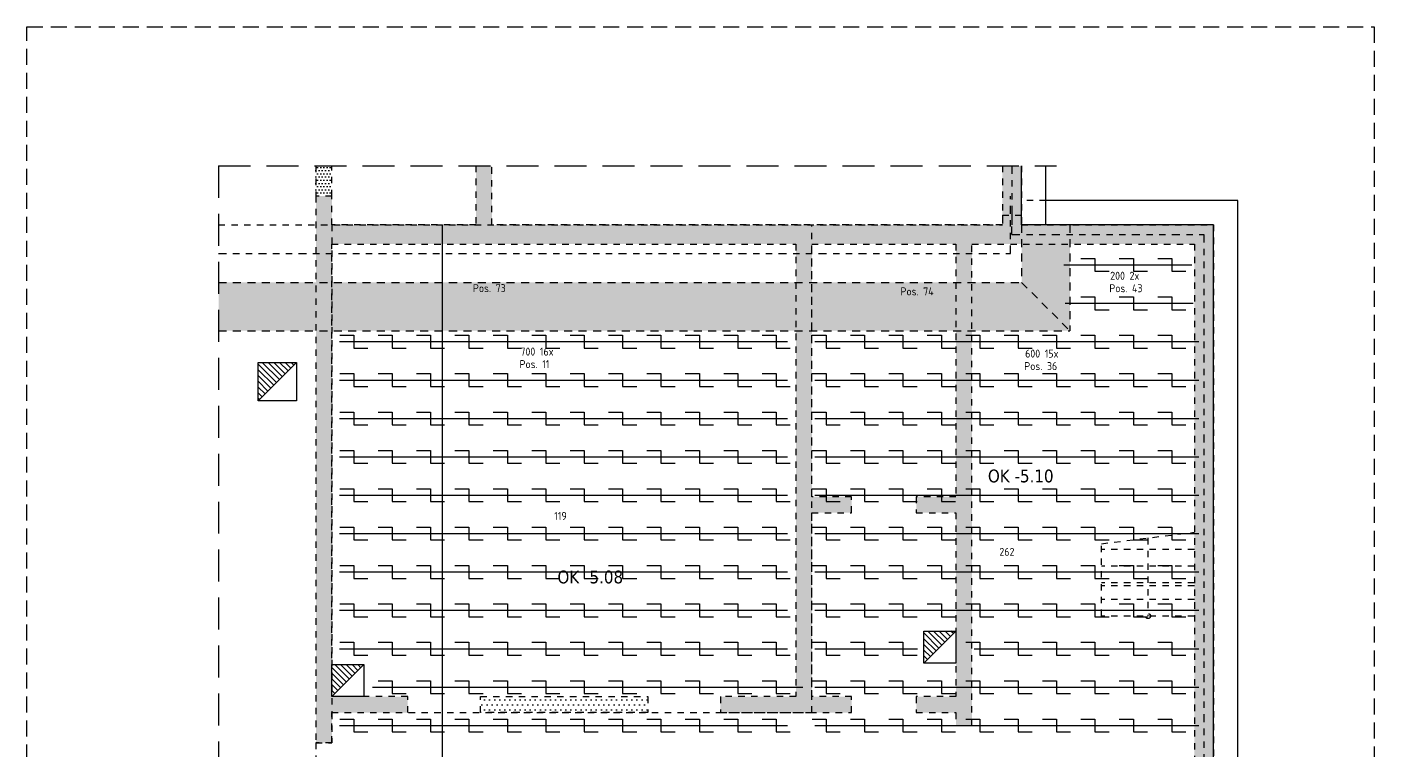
# Model space of a CAD drawing. Extents: x -28 to 85, y -37 to 54.
# Drawn here: x -11.56 to 9.48, y -26.85 to -15.55 of the extents above; entities that cross this region are included whole.
import ezdxf

# ---------------------------------------------------------------- set-up
doc = ezdxf.new("R2010")
doc.units = 0
doc.header["$LTSCALE"] = 0.5
for name, pattern in [('AUSGEZOGEN', [1000.01, 1000, 0.01]), ('DIVIDE2', [0.625, 0.25, -0.125, 0, -0.125, 0, -0.125]), ('DOT', [0.175, 0.05, -0.125]), ('GESTRICHELTX2', [1.5, 1, -0.5]), ('HIDDEN2', [0.187, 0.125, -0.062]), ('PUNKT', [0.175, 0.05, -0.125]), ('STRICHLINIE', [0.75, 0.5, -0.25]), ('VERDECKT', [0.375, 0.25, -0.125])]:
    doc.linetypes.add(name, pattern=pattern)
for name, color, linetype in [('AFB', 7, 'Continuous'), ('AFU', 7, 'Continuous'), ('BETON', 7, 'Continuous'), ('Brüstung 2.UG', 7, 'Continuous'), ('DETAIL', 7, 'Continuous'), ('DRUEBER', 7, 'Continuous'), ('grau_dunkel', 7, 'Continuous'), ('grau_hell', 7, 'Continuous'), ('HILFE', 7, 'Continuous'), ('OBJEKT', 7, 'Continuous'), ('RND', 7, 'Continuous'), ('SCHRAFF', 7, 'Continuous'), ('VERDECKT', 7, 'Continuous'), ('Versprung oberseitig', 7, 'Continuous')]:
    doc.layers.add(name, color=color, linetype=linetype)
doc.layers.add('NOPLOT', color=7, linetype='Continuous', plot=False)
doc.styles.add('helv', font='tahoma.ttf')
doc.styles.add('txt', font='isocp.shx')
doc.linetypes.add('AFU_50L', pattern='A,0.75,["/",Standard,S=0.2,R=0,X=-0.01,Y=-0.1],0.07,["/",Standard,S=0.2,R=0,X=-0.01,Y=-0.1],0.75', length=1.57)
pattern_1 = [(135, (-12.14193, -35.75439), (-0.04490128, -0.04490128), [])]
pattern_2 = [(0, (-13.30616, -48.92539), (0.0396875, 0.079375), [0, -0.079375])]

msp = doc.modelspace()

# ---------------------------------------------------------------- hatches: boundary and pattern name
at = {"layer": 'Brüstung 2.UG', "linetype": 'DOT'}
h = msp.add_hatch(dxfattribs=at)
h.set_pattern_fill('DOTS', color=102, scale=0.8, double=1)
h.set_pattern_definition([(0, (-113.85044, 452.20788), (0.025, 0.05), [0, -0.05])])
h.paths.add_polyline_path([(-6.80113, -17.71834), (-7.05113, -17.71834), (-7.05113, -18.19101), (-6.80113, -18.19101)])
at = {"layer": 'grau_dunkel', "linetype": 'AUSGEZOGEN'}
h = msp.add_hatch(dxfattribs=at)
h.set_pattern_fill('ANSI31', color=171, scale=0.02, angle=90, style=0, double=1)
h.set_pattern_definition(pattern_1)
h.paths.add_polyline_path([(-7.35113, -20.79101), (-7.95113, -20.79101), (-7.95113, -21.39101)])
h = msp.add_hatch(dxfattribs=at)
h.set_pattern_fill('ANSI31', color=171, scale=0.02, angle=90, style=0, double=1)
h.set_pattern_definition(pattern_1)
h.paths.add_polyline_path([(2.94887, -24.99101), (2.44887, -24.99101), (2.44887, -25.49101)])
h = msp.add_hatch(dxfattribs=at)
h.set_pattern_fill('ANSI31', color=171, scale=0.02, angle=90, style=0, double=1)
h.set_pattern_definition(pattern_1)
h.paths.add_polyline_path([(-6.30113, -25.51601), (-6.80113, -25.51601), (-6.80113, -26.01601)])
at = {"layer": 'grau_hell'}
h = msp.add_hatch(color=9, dxfattribs=at)
h.paths.add_polyline_path([(3.97387, -19.54101), (4.72887, -20.29601), (4.72887, -18.64101), (3.97387, -18.64101)])
h.paths.add_polyline_path([(-8.571, -19.54101), (-8.571, -20.29601), (4.72887, -20.29601), (3.97387, -19.54101)])
at = {"layer": 'SCHRAFF', "linetype": 'AUSGEZOGEN'}
h = msp.add_hatch(dxfattribs=at)
h.set_pattern_fill('DOTS', scale=0.05, double=1)
h.set_pattern_definition(pattern_2)
h.paths.add_polyline_path([(3.97387, -17.71834), (3.67387, -17.71834), (3.67387, -18.64101), (-4.30113, -18.64101), (-4.30113, -17.71834), (-4.55113, -17.71834), (-4.55113, -18.64101), (-6.80113, -18.64101), (-6.80113, -18.19101), (-7.05113, -18.19101), (-7.05113, -26.73601), (-6.80113, -26.73601), (-6.80113, -26.26601), (-5.61613, -26.26601), (-5.61613, -26.01601), (-6.80113, -26.01601), (-6.80113, -18.94101), (0.44887, -18.94101), (0.44887, -26.01601), (-0.73113, -26.01601), (-0.73113, -26.26601), (1.31887, -26.26601), (1.31887, -26.01601), (0.69887, -26.01601), (0.69887, -23.14101), (1.31887, -23.14101), (1.31887, -22.89101), (0.69887, -22.89101), (0.69887, -18.94101), (2.94887, -18.94101), (2.94887, -22.89101), (2.32887, -22.89101), (2.32887, -23.14101), (2.94887, -23.14101), (2.94887, -26.01601), (2.32887, -26.01601), (2.32887, -26.26601), (2.94887, -26.26601), (2.94887, -26.46601), (3.19887, -26.46601), (3.19887, -18.94101), (6.67387, -18.94101), (6.67387, -28.11601), (3.19887, -28.11601), (3.19887, -27.96601), (2.94887, -27.96601), (2.94887, -29.36601), (3.19887, -29.36601), (3.19887, -28.36601), (6.67387, -28.36601), (6.67387, -33.19101), (3.19887, -33.19101), (3.19887, -32.39101), (2.94887, -32.39101), (2.94887, -33.59101), (3.19887, -33.59101), (3.19887, -33.44101), (6.67387, -33.44101), (6.67387, -34.23691), (6.97387, -34.23691), (6.97387, -18.64101), (3.97387, -18.64101)])
h = msp.add_hatch(dxfattribs=at)
h.set_pattern_fill('DOTS', scale=0.05, double=1)
h.set_pattern_definition(pattern_2)
h.paths.add_polyline_path([(-1.86613, -26.01601), (-4.48113, -26.01601), (-4.48113, -26.26601), (-1.86613, -26.26601)])

# ---------------------------------------------------------------- linework, layer by layer
at = {"layer": 'AFB', "color": 1, "linetype": 'DIVIDE2'}
for p, q in [((3.82387, -17.71834), (3.82387, -18.49101)), ((3.79887, -19.09101), (3.79887, -18.19101)), ((3.82387, -18.79101), (3.82387, -18.64101)), ((3.82387, -18.79101), (6.82387, -18.79101)), ((6.82387, -18.79101), (6.82387, -34.23691)), ((-8.571, -19.09101), (3.79887, -19.09101))]:
    msp.add_line(p, q, dxfattribs=at)
at = {"layer": 'AFU', "color": 1, "linetype": 'AUSGEZOGEN'}
msp.add_line((3.82387, -18.34101), (3.82387, -18.64101), dxfattribs=at)
at = {"layer": 'AFU', "color": 8, "linetype": 'AFU_50L'}
msp.add_line((-5.07613, -18.64101), (-5.07613, -34.23691), dxfattribs=at)
at = {"layer": 'BETON', "color": 6, "linetype": 'AUSGEZOGEN'}
for p, q in [((3.97387, -18.64101), (3.97387, -17.71834)), ((6.97387, -18.64101), (3.97387, -18.64101)), ((6.97387, -34.23691), (6.97387, -18.64101))]:
    msp.add_line(p, q, dxfattribs=at)
for points in [[(-7.95113, -20.79101), (-7.35113, -20.79101), (-7.35113, -21.39101), (-7.95113, -21.39101)], [(2.44887, -24.99101), (2.94887, -24.99101), (2.94887, -25.49101), (2.44887, -25.49101)], [(-6.80113, -25.51601), (-6.30113, -25.51601), (-6.30113, -26.01601), (-6.80113, -26.01601)]]:
    msp.add_lwpolyline(points, close=True, dxfattribs=at)
at = {"layer": 'Brüstung 2.UG', "color": 102, "linetype": 'DOT'}
for p, q in [((-7.05113, -17.71834), (-7.05113, -18.19101)), ((-6.80113, -18.19101), (-6.80113, -17.71834))]:
    msp.add_line(p, q, dxfattribs=at)
at = {"layer": 'DETAIL', "color": 102, "linetype": 'STRICHLINIE'}
msp.add_lwpolyline([(-11.56469, -36.76474), (-11.56469, -15.54678), (9.48098, -15.54678), (9.48098, -36.76474)], close=True, dxfattribs=at)
at = {"layer": 'DRUEBER', "color": 7, "linetype": 'PUNKT', "lineweight": -2}
for p, q in [((-4.55113, -17.71834), (-4.55113, -18.64101)), ((-4.30113, -18.64101), (-4.30113, -17.71834)), ((3.67387, -17.71834), (3.67387, -18.64101)), ((-6.80113, -18.19101), (-7.05113, -18.19101)), ((-7.05113, -18.19101), (-7.05113, -26.73601)), ((-6.80113, -18.64101), (-6.80113, -18.19101)), ((-4.55113, -18.64101), (-6.80113, -18.64101)), ((3.67387, -18.64101), (-4.30113, -18.64101)), ((-6.80113, -26.01601), (-6.80113, -18.94101)), ((-6.80113, -18.94101), (0.44887, -18.94101)), ((0.44887, -18.94101), (0.44887, -26.01601)), ((0.69887, -22.89101), (0.69887, -18.94101)), ((0.69887, -18.94101), (2.94887, -18.94101)), ((2.94887, -18.94101), (2.94887, -22.89101)), ((3.19887, -26.46601), (3.19887, -18.94101)), ((3.19887, -18.94101), (6.67387, -18.94101)), ((6.67387, -18.94101), (6.67387, -28.11601)), ((1.31887, -22.89101), (0.69887, -22.89101)), ((1.31887, -23.14101), (1.31887, -22.89101)), ((2.94887, -22.89101), (2.32887, -22.89101)), ((2.32887, -22.89101), (2.32887, -23.14101)), ((0.69887, -26.01601), (0.69887, -23.14101)), ((0.69887, -23.14101), (1.31887, -23.14101)), ((2.32887, -23.14101), (2.94887, -23.14101)), ((2.94887, -23.14101), (2.94887, -26.01601)), ((-5.61613, -26.01601), (-6.80113, -26.01601)), ((-5.61613, -26.26601), (-5.61613, -26.01601)), ((0.44887, -26.01601), (-0.73113, -26.01601)), ((-0.73113, -26.01601), (-0.73113, -26.26601)), ((1.31887, -26.01601), (0.69887, -26.01601)), ((1.31887, -26.26601), (1.31887, -26.01601)), ((2.94887, -26.01601), (2.32887, -26.01601)), ((2.32887, -26.01601), (2.32887, -26.26601)), ((-6.80113, -26.73601), (-6.80113, -26.26601)), ((-6.80113, -26.26601), (-5.61613, -26.26601)), ((-0.73113, -26.26601), (1.31887, -26.26601)), ((2.32887, -26.26601), (2.94887, -26.26601)), ((2.94887, -26.26601), (2.94887, -26.46601)), ((2.94887, -26.46601), (3.19887, -26.46601)), ((-7.05113, -26.73601), (-6.80113, -26.73601))]:
    msp.add_line(p, q, dxfattribs=at)
at = {"layer": 'DRUEBER', "color": 7, "linetype": 'HIDDEN2'}
msp.add_line((4.35387, -18.26101), (3.97387, -18.26101), dxfattribs=at)
at = {"layer": 'DRUEBER', "color": 7, "linetype": 'PUNKT'}
for p, q in [((5.22387, -23.62503), (6.67387, -23.44598)), ((5.94887, -23.53551), (5.94887, -24.75598)), ((5.22387, -24.75598), (5.22387, -23.62503))]:
    msp.add_line(p, q, dxfattribs=at)
at = {"layer": 'DRUEBER', "color": 7, "linetype": 'DOT'}
for p, q in [((6.67387, -23.716), (5.22387, -23.716)), ((6.67387, -23.976), (5.22387, -23.976)), ((6.67387, -24.23599), (5.22387, -24.23599)), ((6.67387, -24.28551), (5.22387, -24.28551)), ((6.67387, -24.49599), (5.22387, -24.49599)), ((6.67387, -24.75598), (5.22387, -24.75598))]:
    msp.add_line(p, q, dxfattribs=at)
at = {"layer": 'DRUEBER', "color": 7, "linetype": 'PUNKT', "lineweight": -2}
msp.add_lwpolyline([(3.97387, -17.71834), (3.97387, -18.64101), (6.97387, -18.64101), (6.97387, -34.23691)], dxfattribs=at)
msp.add_lwpolyline([(-4.48113, -26.01601), (-1.86613, -26.01601), (-1.86613, -26.26601), (-4.48113, -26.26601)], close=True, dxfattribs=at)
at = {"layer": 'DRUEBER', "color": 7, "linetype": 'PUNKT'}
msp.add_circle((5.94887, -24.75598), 0.04, dxfattribs=at)
at = {"layer": 'grau_dunkel', "color": 171, "linetype": 'AUSGEZOGEN'}
for p, q in [((-7.35113, -20.79101), (-7.95113, -21.39101)), ((2.44887, -25.49101), (2.94887, -24.99101)), ((-6.80113, -26.01601), (-6.30113, -25.51601))]:
    msp.add_line(p, q, dxfattribs=at)
at = {"layer": 'HILFE', "color": 102, "linetype": 'GESTRICHELTX2'}
for q in [(4.51849, -17.71834), (-8.571, -34.23691)]:
    msp.add_line((-8.571, -17.71834), q, dxfattribs=at)
at = {"layer": 'OBJEKT', "color": 7, "linetype": 'AUSGEZOGEN'}
for p, q in [((4.35387, -18.64101), (4.35387, -17.71834)), ((7.35387, -18.26101), (4.35387, -18.26101)), ((7.35387, -34.23691), (7.35387, -18.26101))]:
    msp.add_line(p, q, dxfattribs=at)
at = {"layer": 'RND', "color": 1, "linetype": 'AUSGEZOGEN'}
for points in [[(4.63632, -19.26671), (6.63632, -19.26671)], [(4.9008, -19.16671), (5.1208, -19.16671), (5.1208, -19.36671), (5.3408, -19.36671)], [(5.5008, -19.16671), (5.7208, -19.16671), (5.7208, -19.36671), (5.9408, -19.36671)], [(6.1008, -19.16671), (6.3208, -19.16671), (6.3208, -19.36671), (6.5408, -19.36671)], [(4.9008, -19.76671), (5.1208, -19.76671), (5.1208, -19.96671), (5.3408, -19.96671)], [(5.5008, -19.76671), (5.7208, -19.76671), (5.7208, -19.96671), (5.9408, -19.96671)], [(6.1008, -19.76671), (6.3208, -19.76671), (6.3208, -19.96671), (6.5408, -19.96671)], [(4.65545, -19.86671), (6.65545, -19.86671)], [(-6.67901, -20.36671), (-6.45901, -20.36671), (-6.45901, -20.56671), (-6.23901, -20.56671)], [(-6.07901, -20.36671), (-5.85901, -20.36671), (-5.85901, -20.56671), (-5.63901, -20.56671)], [(-5.47901, -20.36671), (-5.25901, -20.36671), (-5.25901, -20.56671), (-5.03901, -20.56671)], [(-4.87901, -20.36671), (-4.65901, -20.36671), (-4.65901, -20.56671), (-4.43901, -20.56671)], [(-4.27901, -20.36671), (-4.05901, -20.36671), (-4.05901, -20.56671), (-3.83901, -20.56671)], [(-3.67901, -20.36671), (-3.45901, -20.36671), (-3.45901, -20.56671), (-3.23901, -20.56671)], [(-3.07901, -20.36671), (-2.85901, -20.36671), (-2.85901, -20.56671), (-2.63901, -20.56671)], [(-2.47901, -20.36671), (-2.25901, -20.36671), (-2.25901, -20.56671), (-2.03901, -20.56671)], [(-1.87901, -20.36671), (-1.65901, -20.36671), (-1.65901, -20.56671), (-1.43901, -20.56671)], [(-1.27901, -20.36671), (-1.05901, -20.36671), (-1.05901, -20.56671), (-0.83901, -20.56671)], [(-0.67901, -20.36671), (-0.45901, -20.36671), (-0.45901, -20.56671), (-0.23901, -20.56671)], [(-0.07901, -20.36671), (0.14099, -20.36671), (0.14099, -20.56671), (0.36099, -20.56671)], [(0.7008, -20.36671), (0.9208, -20.36671), (0.9208, -20.56671), (1.1408, -20.56671)], [(1.3008, -20.36671), (1.5208, -20.36671), (1.5208, -20.56671), (1.7408, -20.56671)], [(1.9008, -20.36671), (2.1208, -20.36671), (2.1208, -20.56671), (2.3408, -20.56671)], [(2.5008, -20.36671), (2.7208, -20.36671), (2.7208, -20.56671), (2.9408, -20.56671)], [(3.1008, -20.36671), (3.3208, -20.36671), (3.3208, -20.56671), (3.5408, -20.56671)], [(3.7008, -20.36671), (3.9208, -20.36671), (3.9208, -20.56671), (4.1408, -20.56671)], [(4.3008, -20.36671), (4.5208, -20.36671), (4.5208, -20.56671), (4.7408, -20.56671)], [(4.9008, -20.36671), (5.1208, -20.36671), (5.1208, -20.56671), (5.3408, -20.56671)], [(5.5008, -20.36671), (5.7208, -20.36671), (5.7208, -20.56671), (5.9408, -20.56671)], [(6.1008, -20.36671), (6.3208, -20.36671), (6.3208, -20.56671), (6.5408, -20.56671)], [(-6.68194, -20.46671), (0.31806, -20.46671)], [(0.74553, -20.46671), (6.74553, -20.46671)], [(-6.67901, -20.96671), (-6.45901, -20.96671), (-6.45901, -21.16671), (-6.23901, -21.16671)], [(-6.07901, -20.96671), (-5.85901, -20.96671), (-5.85901, -21.16671), (-5.63901, -21.16671)], [(-5.47901, -20.96671), (-5.25901, -20.96671), (-5.25901, -21.16671), (-5.03901, -21.16671)], [(-4.87901, -20.96671), (-4.65901, -20.96671), (-4.65901, -21.16671), (-4.43901, -21.16671)], [(-4.27901, -20.96671), (-4.05901, -20.96671), (-4.05901, -21.16671), (-3.83901, -21.16671)], [(-3.67901, -20.96671), (-3.45901, -20.96671), (-3.45901, -21.16671), (-3.23901, -21.16671)], [(-3.07901, -20.96671), (-2.85901, -20.96671), (-2.85901, -21.16671), (-2.63901, -21.16671)], [(-2.47901, -20.96671), (-2.25901, -20.96671), (-2.25901, -21.16671), (-2.03901, -21.16671)], [(-1.87901, -20.96671), (-1.65901, -20.96671), (-1.65901, -21.16671), (-1.43901, -21.16671)], [(-1.27901, -20.96671), (-1.05901, -20.96671), (-1.05901, -21.16671), (-0.83901, -21.16671)], [(-0.67901, -20.96671), (-0.45901, -20.96671), (-0.45901, -21.16671), (-0.23901, -21.16671)], [(-0.07901, -20.96671), (0.14099, -20.96671), (0.14099, -21.16671), (0.36099, -21.16671)], [(0.7008, -20.96671), (0.9208, -20.96671), (0.9208, -21.16671), (1.1408, -21.16671)], [(1.3008, -20.96671), (1.5208, -20.96671), (1.5208, -21.16671), (1.7408, -21.16671)], [(1.9008, -20.96671), (2.1208, -20.96671), (2.1208, -21.16671), (2.3408, -21.16671)], [(2.5008, -20.96671), (2.7208, -20.96671), (2.7208, -21.16671), (2.9408, -21.16671)], [(3.1008, -20.96671), (3.3208, -20.96671), (3.3208, -21.16671), (3.5408, -21.16671)], [(3.7008, -20.96671), (3.9208, -20.96671), (3.9208, -21.16671), (4.1408, -21.16671)], [(4.3008, -20.96671), (4.5208, -20.96671), (4.5208, -21.16671), (4.7408, -21.16671)], [(4.9008, -20.96671), (5.1208, -20.96671), (5.1208, -21.16671), (5.3408, -21.16671)], [(5.5008, -20.96671), (5.7208, -20.96671), (5.7208, -21.16671), (5.9408, -21.16671)], [(6.1008, -20.96671), (6.3208, -20.96671), (6.3208, -21.16671), (6.5408, -21.16671)], [(-6.68194, -21.06671), (0.31806, -21.06671)], [(0.74553, -21.06671), (6.74553, -21.06671)], [(-6.68194, -21.66671), (0.31806, -21.66671)], [(-6.67901, -21.56671), (-6.45901, -21.56671), (-6.45901, -21.76671), (-6.23901, -21.76671)], [(-6.07901, -21.56671), (-5.85901, -21.56671), (-5.85901, -21.76671), (-5.63901, -21.76671)], [(-5.47901, -21.56671), (-5.25901, -21.56671), (-5.25901, -21.76671), (-5.03901, -21.76671)], [(-4.87901, -21.56671), (-4.65901, -21.56671), (-4.65901, -21.76671), (-4.43901, -21.76671)], [(-4.27901, -21.56671), (-4.05901, -21.56671), (-4.05901, -21.76671), (-3.83901, -21.76671)], [(-3.67901, -21.56671), (-3.45901, -21.56671), (-3.45901, -21.76671), (-3.23901, -21.76671)], [(-3.07901, -21.56671), (-2.85901, -21.56671), (-2.85901, -21.76671), (-2.63901, -21.76671)], [(-2.47901, -21.56671), (-2.25901, -21.56671), (-2.25901, -21.76671), (-2.03901, -21.76671)], [(-1.87901, -21.56671), (-1.65901, -21.56671), (-1.65901, -21.76671), (-1.43901, -21.76671)], [(-1.27901, -21.56671), (-1.05901, -21.56671), (-1.05901, -21.76671), (-0.83901, -21.76671)], [(-0.67901, -21.56671), (-0.45901, -21.56671), (-0.45901, -21.76671), (-0.23901, -21.76671)], [(-0.07901, -21.56671), (0.14099, -21.56671), (0.14099, -21.76671), (0.36099, -21.76671)], [(0.7008, -21.56671), (0.9208, -21.56671), (0.9208, -21.76671), (1.1408, -21.76671)], [(0.74553, -21.66671), (6.74553, -21.66671)], [(1.3008, -21.56671), (1.5208, -21.56671), (1.5208, -21.76671), (1.7408, -21.76671)], [(1.9008, -21.56671), (2.1208, -21.56671), (2.1208, -21.76671), (2.3408, -21.76671)], [(2.5008, -21.56671), (2.7208, -21.56671), (2.7208, -21.76671), (2.9408, -21.76671)], [(3.1008, -21.56671), (3.3208, -21.56671), (3.3208, -21.76671), (3.5408, -21.76671)], [(3.7008, -21.56671), (3.9208, -21.56671), (3.9208, -21.76671), (4.1408, -21.76671)], [(4.3008, -21.56671), (4.5208, -21.56671), (4.5208, -21.76671), (4.7408, -21.76671)], [(4.9008, -21.56671), (5.1208, -21.56671), (5.1208, -21.76671), (5.3408, -21.76671)], [(5.5008, -21.56671), (5.7208, -21.56671), (5.7208, -21.76671), (5.9408, -21.76671)], [(6.1008, -21.56671), (6.3208, -21.56671), (6.3208, -21.76671), (6.5408, -21.76671)], [(-6.68194, -22.26671), (0.31806, -22.26671)], [(-6.67901, -22.16671), (-6.45901, -22.16671), (-6.45901, -22.36671), (-6.23901, -22.36671)], [(-6.07901, -22.16671), (-5.85901, -22.16671), (-5.85901, -22.36671), (-5.63901, -22.36671)], [(-5.47901, -22.16671), (-5.25901, -22.16671), (-5.25901, -22.36671), (-5.03901, -22.36671)], [(-4.87901, -22.16671), (-4.65901, -22.16671), (-4.65901, -22.36671), (-4.43901, -22.36671)], [(-4.27901, -22.16671), (-4.05901, -22.16671), (-4.05901, -22.36671), (-3.83901, -22.36671)], [(-3.67901, -22.16671), (-3.45901, -22.16671), (-3.45901, -22.36671), (-3.23901, -22.36671)], [(-3.07901, -22.16671), (-2.85901, -22.16671), (-2.85901, -22.36671), (-2.63901, -22.36671)], [(-2.47901, -22.16671), (-2.25901, -22.16671), (-2.25901, -22.36671), (-2.03901, -22.36671)], [(-1.87901, -22.16671), (-1.65901, -22.16671), (-1.65901, -22.36671), (-1.43901, -22.36671)], [(-1.27901, -22.16671), (-1.05901, -22.16671), (-1.05901, -22.36671), (-0.83901, -22.36671)], [(-0.67901, -22.16671), (-0.45901, -22.16671), (-0.45901, -22.36671), (-0.23901, -22.36671)], [(-0.07901, -22.16671), (0.14099, -22.16671), (0.14099, -22.36671), (0.36099, -22.36671)], [(0.7008, -22.16671), (0.9208, -22.16671), (0.9208, -22.36671), (1.1408, -22.36671)], [(0.74553, -22.26671), (6.74553, -22.26671)], [(1.3008, -22.16671), (1.5208, -22.16671), (1.5208, -22.36671), (1.7408, -22.36671)], [(1.9008, -22.16671), (2.1208, -22.16671), (2.1208, -22.36671), (2.3408, -22.36671)], [(2.5008, -22.16671), (2.7208, -22.16671), (2.7208, -22.36671), (2.9408, -22.36671)], [(3.1008, -22.16671), (3.3208, -22.16671), (3.3208, -22.36671), (3.5408, -22.36671)], [(3.7008, -22.16671), (3.9208, -22.16671), (3.9208, -22.36671), (4.1408, -22.36671)], [(4.3008, -22.16671), (4.5208, -22.16671), (4.5208, -22.36671), (4.7408, -22.36671)], [(4.9008, -22.16671), (5.1208, -22.16671), (5.1208, -22.36671), (5.3408, -22.36671)], [(5.5008, -22.16671), (5.7208, -22.16671), (5.7208, -22.36671), (5.9408, -22.36671)], [(6.1008, -22.16671), (6.3208, -22.16671), (6.3208, -22.36671), (6.5408, -22.36671)], [(-6.68194, -22.86671), (0.31806, -22.86671)], [(-6.67901, -22.76671), (-6.45901, -22.76671), (-6.45901, -22.96671), (-6.23901, -22.96671)], [(-6.07901, -22.76671), (-5.85901, -22.76671), (-5.85901, -22.96671), (-5.63901, -22.96671)], [(-5.47901, -22.76671), (-5.25901, -22.76671), (-5.25901, -22.96671), (-5.03901, -22.96671)], [(-4.87901, -22.76671), (-4.65901, -22.76671), (-4.65901, -22.96671), (-4.43901, -22.96671)], [(-4.27901, -22.76671), (-4.05901, -22.76671), (-4.05901, -22.96671), (-3.83901, -22.96671)], [(-3.67901, -22.76671), (-3.45901, -22.76671), (-3.45901, -22.96671), (-3.23901, -22.96671)], [(-3.07901, -22.76671), (-2.85901, -22.76671), (-2.85901, -22.96671), (-2.63901, -22.96671)], [(-2.47901, -22.76671), (-2.25901, -22.76671), (-2.25901, -22.96671), (-2.03901, -22.96671)], [(-1.87901, -22.76671), (-1.65901, -22.76671), (-1.65901, -22.96671), (-1.43901, -22.96671)], [(-1.27901, -22.76671), (-1.05901, -22.76671), (-1.05901, -22.96671), (-0.83901, -22.96671)], [(-0.67901, -22.76671), (-0.45901, -22.76671), (-0.45901, -22.96671), (-0.23901, -22.96671)], [(-0.07901, -22.76671), (0.14099, -22.76671), (0.14099, -22.96671), (0.36099, -22.96671)], [(0.7008, -22.76671), (0.9208, -22.76671), (0.9208, -22.96671), (1.1408, -22.96671)], [(0.74553, -22.86671), (6.74553, -22.86671)], [(1.3008, -22.76671), (1.5208, -22.76671), (1.5208, -22.96671), (1.7408, -22.96671)], [(1.9008, -22.76671), (2.1208, -22.76671), (2.1208, -22.96671), (2.3408, -22.96671)], [(2.5008, -22.76671), (2.7208, -22.76671), (2.7208, -22.96671), (2.9408, -22.96671)], [(3.1008, -22.76671), (3.3208, -22.76671), (3.3208, -22.96671), (3.5408, -22.96671)], [(3.7008, -22.76671), (3.9208, -22.76671), (3.9208, -22.96671), (4.1408, -22.96671)], [(4.3008, -22.76671), (4.5208, -22.76671), (4.5208, -22.96671), (4.7408, -22.96671)], [(4.9008, -22.76671), (5.1208, -22.76671), (5.1208, -22.96671), (5.3408, -22.96671)], [(5.5008, -22.76671), (5.7208, -22.76671), (5.7208, -22.96671), (5.9408, -22.96671)], [(6.1008, -22.76671), (6.3208, -22.76671), (6.3208, -22.96671), (6.5408, -22.96671)], [(-6.68194, -23.46671), (0.31806, -23.46671)], [(-6.67901, -23.36671), (-6.45901, -23.36671), (-6.45901, -23.56671), (-6.23901, -23.56671)], [(-6.07901, -23.36671), (-5.85901, -23.36671), (-5.85901, -23.56671), (-5.63901, -23.56671)], [(-5.47901, -23.36671), (-5.25901, -23.36671), (-5.25901, -23.56671), (-5.03901, -23.56671)], [(-4.87901, -23.36671), (-4.65901, -23.36671), (-4.65901, -23.56671), (-4.43901, -23.56671)], [(-4.27901, -23.36671), (-4.05901, -23.36671), (-4.05901, -23.56671), (-3.83901, -23.56671)], [(-3.67901, -23.36671), (-3.45901, -23.36671), (-3.45901, -23.56671), (-3.23901, -23.56671)], [(-3.07901, -23.36671), (-2.85901, -23.36671), (-2.85901, -23.56671), (-2.63901, -23.56671)], [(-2.47901, -23.36671), (-2.25901, -23.36671), (-2.25901, -23.56671), (-2.03901, -23.56671)], [(-1.87901, -23.36671), (-1.65901, -23.36671), (-1.65901, -23.56671), (-1.43901, -23.56671)], [(-1.27901, -23.36671), (-1.05901, -23.36671), (-1.05901, -23.56671), (-0.83901, -23.56671)], [(-0.67901, -23.36671), (-0.45901, -23.36671), (-0.45901, -23.56671), (-0.23901, -23.56671)], [(-0.07901, -23.36671), (0.14099, -23.36671), (0.14099, -23.56671), (0.36099, -23.56671)], [(0.7008, -23.36671), (0.9208, -23.36671), (0.9208, -23.56671), (1.1408, -23.56671)], [(0.74553, -23.46671), (6.74553, -23.46671)], [(1.3008, -23.36671), (1.5208, -23.36671), (1.5208, -23.56671), (1.7408, -23.56671)], [(1.9008, -23.36671), (2.1208, -23.36671), (2.1208, -23.56671), (2.3408, -23.56671)], [(2.5008, -23.36671), (2.7208, -23.36671), (2.7208, -23.56671), (2.9408, -23.56671)], [(3.1008, -23.36671), (3.3208, -23.36671), (3.3208, -23.56671), (3.5408, -23.56671)], [(3.7008, -23.36671), (3.9208, -23.36671), (3.9208, -23.56671), (4.1408, -23.56671)], [(4.3008, -23.36671), (4.5208, -23.36671), (4.5208, -23.56671), (4.7408, -23.56671)], [(4.9008, -23.36671), (5.1208, -23.36671), (5.1208, -23.56671), (5.3408, -23.56671)], [(5.5008, -23.36671), (5.7208, -23.36671), (5.7208, -23.56671), (5.9408, -23.56671)], [(6.1008, -23.36671), (6.3208, -23.36671), (6.3208, -23.56671), (6.5408, -23.56671)], [(-6.67901, -23.96671), (-6.45901, -23.96671), (-6.45901, -24.16671), (-6.23901, -24.16671)], [(-6.07901, -23.96671), (-5.85901, -23.96671), (-5.85901, -24.16671), (-5.63901, -24.16671)], [(-5.47901, -23.96671), (-5.25901, -23.96671), (-5.25901, -24.16671), (-5.03901, -24.16671)], [(-4.87901, -23.96671), (-4.65901, -23.96671), (-4.65901, -24.16671), (-4.43901, -24.16671)], [(-4.27901, -23.96671), (-4.05901, -23.96671), (-4.05901, -24.16671), (-3.83901, -24.16671)], [(-3.67901, -23.96671), (-3.45901, -23.96671), (-3.45901, -24.16671), (-3.23901, -24.16671)], [(-3.07901, -23.96671), (-2.85901, -23.96671), (-2.85901, -24.16671), (-2.63901, -24.16671)], [(-2.47901, -23.96671), (-2.25901, -23.96671), (-2.25901, -24.16671), (-2.03901, -24.16671)], [(-1.87901, -23.96671), (-1.65901, -23.96671), (-1.65901, -24.16671), (-1.43901, -24.16671)], [(-1.27901, -23.96671), (-1.05901, -23.96671), (-1.05901, -24.16671), (-0.83901, -24.16671)], [(-0.67901, -23.96671), (-0.45901, -23.96671), (-0.45901, -24.16671), (-0.23901, -24.16671)], [(-0.07901, -23.96671), (0.14099, -23.96671), (0.14099, -24.16671), (0.36099, -24.16671)], [(0.7008, -23.96671), (0.9208, -23.96671), (0.9208, -24.16671), (1.1408, -24.16671)], [(1.3008, -23.96671), (1.5208, -23.96671), (1.5208, -24.16671), (1.7408, -24.16671)], [(1.9008, -23.96671), (2.1208, -23.96671), (2.1208, -24.16671), (2.3408, -24.16671)], [(2.5008, -23.96671), (2.7208, -23.96671), (2.7208, -24.16671), (2.9408, -24.16671)], [(3.1008, -23.96671), (3.3208, -23.96671), (3.3208, -24.16671), (3.5408, -24.16671)], [(3.7008, -23.96671), (3.9208, -23.96671), (3.9208, -24.16671), (4.1408, -24.16671)], [(4.3008, -23.96671), (4.5208, -23.96671), (4.5208, -24.16671), (4.7408, -24.16671)], [(4.9008, -23.96671), (5.1208, -23.96671), (5.1208, -24.16671), (5.3408, -24.16671)], [(5.5008, -23.96671), (5.7208, -23.96671), (5.7208, -24.16671), (5.9408, -24.16671)], [(6.1008, -23.96671), (6.3208, -23.96671), (6.3208, -24.16671), (6.5408, -24.16671)], [(-6.68194, -24.06671), (0.31806, -24.06671)], [(0.74553, -24.06671), (6.74553, -24.06671)], [(-6.67901, -24.56671), (-6.45901, -24.56671), (-6.45901, -24.76671), (-6.23901, -24.76671)], [(-6.07901, -24.56671), (-5.85901, -24.56671), (-5.85901, -24.76671), (-5.63901, -24.76671)], [(-5.47901, -24.56671), (-5.25901, -24.56671), (-5.25901, -24.76671), (-5.03901, -24.76671)], [(-4.87901, -24.56671), (-4.65901, -24.56671), (-4.65901, -24.76671), (-4.43901, -24.76671)], [(-4.27901, -24.56671), (-4.05901, -24.56671), (-4.05901, -24.76671), (-3.83901, -24.76671)], [(-3.67901, -24.56671), (-3.45901, -24.56671), (-3.45901, -24.76671), (-3.23901, -24.76671)], [(-3.07901, -24.56671), (-2.85901, -24.56671), (-2.85901, -24.76671), (-2.63901, -24.76671)], [(-2.47901, -24.56671), (-2.25901, -24.56671), (-2.25901, -24.76671), (-2.03901, -24.76671)], [(-1.87901, -24.56671), (-1.65901, -24.56671), (-1.65901, -24.76671), (-1.43901, -24.76671)], [(-1.27901, -24.56671), (-1.05901, -24.56671), (-1.05901, -24.76671), (-0.83901, -24.76671)], [(-0.67901, -24.56671), (-0.45901, -24.56671), (-0.45901, -24.76671), (-0.23901, -24.76671)], [(-0.07901, -24.56671), (0.14099, -24.56671), (0.14099, -24.76671), (0.36099, -24.76671)], [(0.7008, -24.56671), (0.9208, -24.56671), (0.9208, -24.76671), (1.1408, -24.76671)], [(1.3008, -24.56671), (1.5208, -24.56671), (1.5208, -24.76671), (1.7408, -24.76671)], [(1.9008, -24.56671), (2.1208, -24.56671), (2.1208, -24.76671), (2.3408, -24.76671)], [(2.5008, -24.56671), (2.7208, -24.56671), (2.7208, -24.76671), (2.9408, -24.76671)], [(3.1008, -24.56671), (3.3208, -24.56671), (3.3208, -24.76671), (3.5408, -24.76671)], [(3.7008, -24.56671), (3.9208, -24.56671), (3.9208, -24.76671), (4.1408, -24.76671)], [(4.3008, -24.56671), (4.5208, -24.56671), (4.5208, -24.76671), (4.7408, -24.76671)], [(4.9008, -24.56671), (5.1208, -24.56671), (5.1208, -24.76671), (5.3408, -24.76671)], [(5.5008, -24.56671), (5.7208, -24.56671), (5.7208, -24.76671), (5.9408, -24.76671)], [(6.1008, -24.56671), (6.3208, -24.56671), (6.3208, -24.76671), (6.5408, -24.76671)], [(-6.68194, -24.66671), (0.31806, -24.66671)], [(0.74553, -24.66671), (6.74553, -24.66671)], [(-6.67901, -25.16671), (-6.45901, -25.16671), (-6.45901, -25.36671), (-6.23901, -25.36671)], [(-6.07901, -25.16671), (-5.85901, -25.16671), (-5.85901, -25.36671), (-5.63901, -25.36671)], [(-5.47901, -25.16671), (-5.25901, -25.16671), (-5.25901, -25.36671), (-5.03901, -25.36671)], [(-4.87901, -25.16671), (-4.65901, -25.16671), (-4.65901, -25.36671), (-4.43901, -25.36671)], [(-4.27901, -25.16671), (-4.05901, -25.16671), (-4.05901, -25.36671), (-3.83901, -25.36671)], [(-3.67901, -25.16671), (-3.45901, -25.16671), (-3.45901, -25.36671), (-3.23901, -25.36671)], [(-3.07901, -25.16671), (-2.85901, -25.16671), (-2.85901, -25.36671), (-2.63901, -25.36671)], [(-2.47901, -25.16671), (-2.25901, -25.16671), (-2.25901, -25.36671), (-2.03901, -25.36671)], [(-1.87901, -25.16671), (-1.65901, -25.16671), (-1.65901, -25.36671), (-1.43901, -25.36671)], [(-1.27901, -25.16671), (-1.05901, -25.16671), (-1.05901, -25.36671), (-0.83901, -25.36671)], [(-0.67901, -25.16671), (-0.45901, -25.16671), (-0.45901, -25.36671), (-0.23901, -25.36671)], [(-0.07901, -25.16671), (0.14099, -25.16671), (0.14099, -25.36671), (0.36099, -25.36671)], [(0.7008, -25.16671), (0.9208, -25.16671), (0.9208, -25.36671), (1.1408, -25.36671)], [(1.3008, -25.16671), (1.5208, -25.16671), (1.5208, -25.36671), (1.7408, -25.36671)], [(1.9008, -25.16671), (2.1208, -25.16671), (2.1208, -25.36671), (2.3408, -25.36671)], [(3.1008, -25.16671), (3.3208, -25.16671), (3.3208, -25.36671), (3.5408, -25.36671)], [(3.7008, -25.16671), (3.9208, -25.16671), (3.9208, -25.36671), (4.1408, -25.36671)], [(4.3008, -25.16671), (4.5208, -25.16671), (4.5208, -25.36671), (4.7408, -25.36671)], [(4.9008, -25.16671), (5.1208, -25.16671), (5.1208, -25.36671), (5.3408, -25.36671)], [(5.5008, -25.16671), (5.7208, -25.16671), (5.7208, -25.36671), (5.9408, -25.36671)], [(6.1008, -25.16671), (6.3208, -25.16671), (6.3208, -25.36671), (6.5408, -25.36671)], [(-6.68194, -25.26671), (0.31806, -25.26671)], [(0.74553, -25.26671), (2.34822, -25.26671)], [(3.23279, -25.26671), (6.74553, -25.26671)], [(-6.16501, -25.86671), (0.55646, -25.86671)], [(-6.07901, -25.76671), (-5.85901, -25.76671), (-5.85901, -25.96671), (-5.63901, -25.96671)], [(-5.47901, -25.76671), (-5.25901, -25.76671), (-5.25901, -25.96671), (-5.03901, -25.96671)], [(-4.87901, -25.76671), (-4.65901, -25.76671), (-4.65901, -25.96671), (-4.43901, -25.96671)], [(-4.27901, -25.76671), (-4.05901, -25.76671), (-4.05901, -25.96671), (-3.83901, -25.96671)], [(-3.67901, -25.76671), (-3.45901, -25.76671), (-3.45901, -25.96671), (-3.23901, -25.96671)], [(-3.07901, -25.76671), (-2.85901, -25.76671), (-2.85901, -25.96671), (-2.63901, -25.96671)], [(-2.47901, -25.76671), (-2.25901, -25.76671), (-2.25901, -25.96671), (-2.03901, -25.96671)], [(-1.87901, -25.76671), (-1.65901, -25.76671), (-1.65901, -25.96671), (-1.43901, -25.96671)], [(-1.27901, -25.76671), (-1.05901, -25.76671), (-1.05901, -25.96671), (-0.83901, -25.96671)], [(-0.67901, -25.76671), (-0.45901, -25.76671), (-0.45901, -25.96671), (-0.23901, -25.96671)], [(-0.07901, -25.76671), (0.14099, -25.76671), (0.14099, -25.96671), (0.36099, -25.96671)], [(0.7008, -25.76671), (0.9208, -25.76671), (0.9208, -25.96671), (1.1408, -25.96671)], [(0.74553, -25.86671), (6.74553, -25.86671)], [(1.3008, -25.76671), (1.5208, -25.76671), (1.5208, -25.96671), (1.7408, -25.96671)], [(1.9008, -25.76671), (2.1208, -25.76671), (2.1208, -25.96671), (2.3408, -25.96671)], [(2.5008, -25.76671), (2.7208, -25.76671), (2.7208, -25.96671), (2.9408, -25.96671)], [(3.1008, -25.76671), (3.3208, -25.76671), (3.3208, -25.96671), (3.5408, -25.96671)], [(3.7008, -25.76671), (3.9208, -25.76671), (3.9208, -25.96671), (4.1408, -25.96671)], [(4.3008, -25.76671), (4.5208, -25.76671), (4.5208, -25.96671), (4.7408, -25.96671)], [(4.9008, -25.76671), (5.1208, -25.76671), (5.1208, -25.96671), (5.3408, -25.96671)], [(5.5008, -25.76671), (5.7208, -25.76671), (5.7208, -25.96671), (5.9408, -25.96671)], [(6.1008, -25.76671), (6.3208, -25.76671), (6.3208, -25.96671), (6.5408, -25.96671)], [(-6.68194, -26.46671), (0.31806, -26.46671)], [(-6.67901, -26.36671), (-6.45901, -26.36671), (-6.45901, -26.56671), (-6.23901, -26.56671)], [(-6.07901, -26.36671), (-5.85901, -26.36671), (-5.85901, -26.56671), (-5.63901, -26.56671)], [(-5.47901, -26.36671), (-5.25901, -26.36671), (-5.25901, -26.56671), (-5.03901, -26.56671)], [(-4.87901, -26.36671), (-4.65901, -26.36671), (-4.65901, -26.56671), (-4.43901, -26.56671)], [(-4.27901, -26.36671), (-4.05901, -26.36671), (-4.05901, -26.56671), (-3.83901, -26.56671)], [(-3.67901, -26.36671), (-3.45901, -26.36671), (-3.45901, -26.56671), (-3.23901, -26.56671)], [(-3.07901, -26.36671), (-2.85901, -26.36671), (-2.85901, -26.56671), (-2.63901, -26.56671)], [(-2.47901, -26.36671), (-2.25901, -26.36671), (-2.25901, -26.56671), (-2.03901, -26.56671)], [(-1.87901, -26.36671), (-1.65901, -26.36671), (-1.65901, -26.56671), (-1.43901, -26.56671)], [(-1.27901, -26.36671), (-1.05901, -26.36671), (-1.05901, -26.56671), (-0.83901, -26.56671)], [(-0.67901, -26.36671), (-0.45901, -26.36671), (-0.45901, -26.56671), (-0.23901, -26.56671)], [(-0.07901, -26.36671), (0.14099, -26.36671), (0.14099, -26.56671), (0.36099, -26.56671)], [(0.7008, -26.36671), (0.9208, -26.36671), (0.9208, -26.56671), (1.1408, -26.56671)], [(0.74553, -26.46671), (6.74553, -26.46671)], [(1.3008, -26.36671), (1.5208, -26.36671), (1.5208, -26.56671), (1.7408, -26.56671)], [(1.9008, -26.36671), (2.1208, -26.36671), (2.1208, -26.56671), (2.3408, -26.56671)], [(2.5008, -26.36671), (2.7208, -26.36671), (2.7208, -26.56671), (2.9408, -26.56671)], [(3.1008, -26.36671), (3.3208, -26.36671), (3.3208, -26.56671), (3.5408, -26.56671)], [(3.7008, -26.36671), (3.9208, -26.36671), (3.9208, -26.56671), (4.1408, -26.56671)], [(4.3008, -26.36671), (4.5208, -26.36671), (4.5208, -26.56671), (4.7408, -26.56671)], [(4.9008, -26.36671), (5.1208, -26.36671), (5.1208, -26.56671), (5.3408, -26.56671)], [(5.5008, -26.36671), (5.7208, -26.36671), (5.7208, -26.56671), (5.9408, -26.56671)], [(6.1008, -26.36671), (6.3208, -26.36671), (6.3208, -26.56671), (6.5408, -26.56671)]]:
    msp.add_lwpolyline(points, dxfattribs=at)
at = {"layer": 'VERDECKT', "color": 7, "linetype": 'VERDECKT'}
for p, q in [((3.97387, -18.64101), (3.97387, -19.54101)), ((4.72887, -18.64101), (4.72887, -20.29601)), ((-8.571, -19.54101), (3.97387, -19.54101)), ((3.97387, -19.54101), (4.72887, -20.29601)), ((-8.571, -20.29601), (4.72887, -20.29601))]:
    msp.add_line(p, q, dxfattribs=at)
at = {"layer": 'Versprung oberseitig', "color": 1, "linetype": 'HIDDEN2'}
for p, q in [((3.67387, -18.49101), (3.97387, -18.49101)), ((3.67387, -18.49101), (3.67387, -18.64101)), ((-8.571, -18.64101), (3.67387, -18.64101)), ((-6.80113, -18.64101), (-6.80113, -26.26601)), ((0.69887, -26.26601), (0.69887, -18.64101)), ((-6.80113, -26.26601), (0.69887, -26.26601)), ((-6.80113, -26.26601), (-6.80113, -26.73601)), ((-7.05113, -26.73601), (-7.05113, -28.36101)), ((-6.80113, -26.73601), (-7.05113, -26.73601))]:
    msp.add_line(p, q, dxfattribs=at)

# ---------------------------------------------------------------- texts
at = {"layer": 'NOPLOT', "color": 191, "linetype": 'Continuous', "style": 'txt'}
for s, p in [('Pos. 73', (-4.59696, -19.69322)), ('Pos. 43', (5.34523, -19.69453)), ('200 2x', (5.35897, -19.49886)), ('Pos. 74', (2.08286, -19.74346)), ('700 16x', (-3.85534, -20.68472)), ('600 15x', (4.02952, -20.71579)), ('Pos. 11', (-3.86908, -20.88039)), ('Pos. 36', (4.01578, -20.91145)), ('119', (-3.32659, -23.25351)), ('262', (3.62752, -23.81486))]:
    msp.add_text(s, height=0.125, dxfattribs=at).set_placement(p)
at = {"layer": 'NOPLOT', "color": 191, "linetype": 'AUSGEZOGEN', "style": 'helv'}
for s, p in [('OK -5.10', (3.44833, -22.66647)), ('OK -5.08', (-3.27678, -24.24555))]:
    msp.add_text(s, height=0.2, dxfattribs=at).set_placement(p)

doc.saveas('drawing.dxf')
